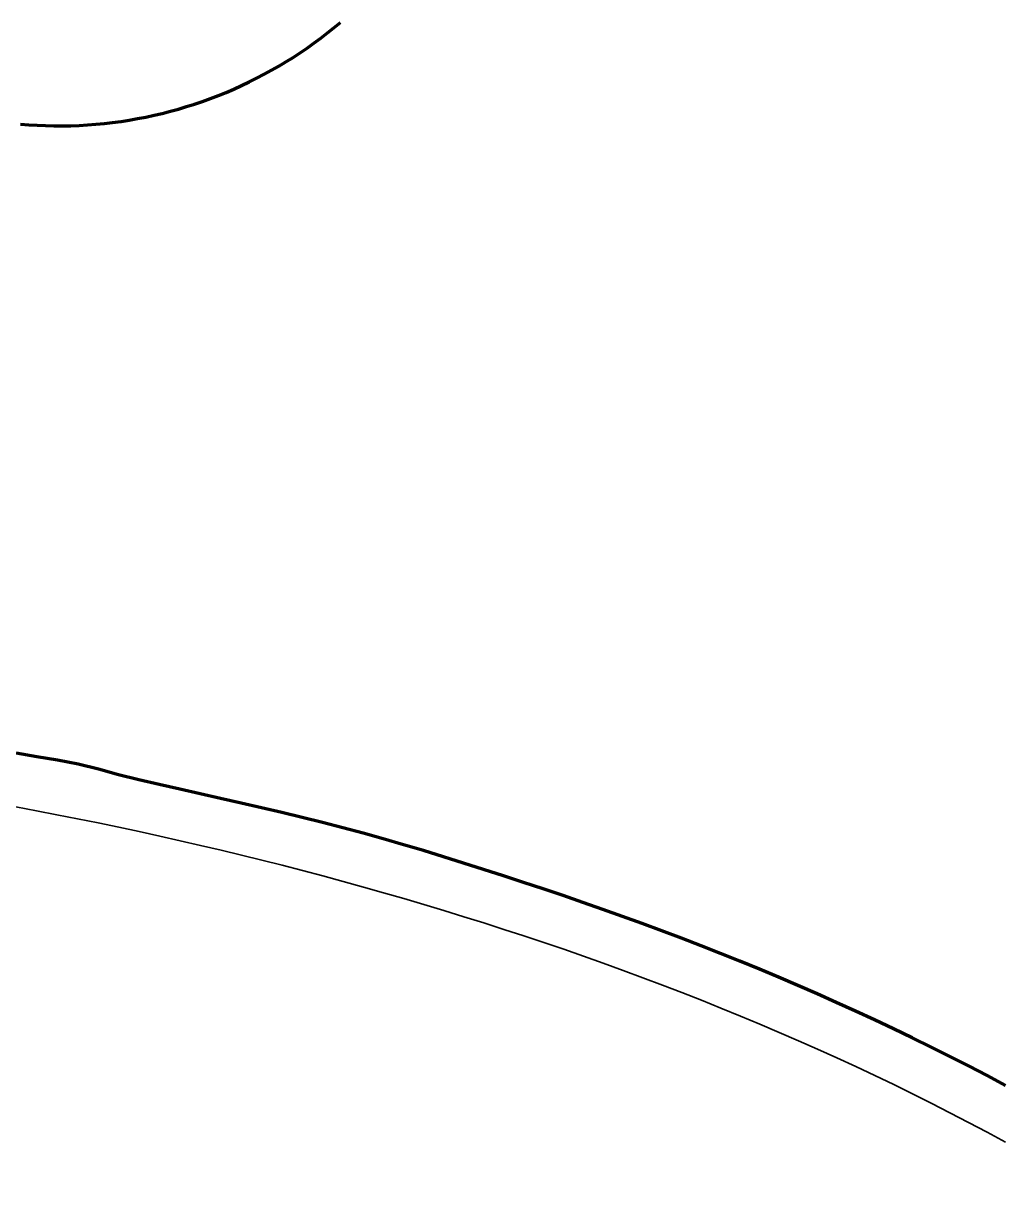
# Model space of a CAD drawing. Header units: millimetres. Extents: x 0 to 2382, y 0 to 420.
# Drawn here: x 991.07 to 1014.41, y 279.27 to 307.2 of the extents above; entities that cross this region are included whole.
import ezdxf

# ---------------------------------------------------------------- set-up
doc = ezdxf.new("R2010")
doc.units = ezdxf.units.MM
doc.linetypes.add('IRAM-E-TRAZOS', pattern=[5, 4, -1])
for name, color, linetype, lineweight in [('01-VISIBLE', 7, 'CONTINUOUS', 70), ('02-OCULTA', 4, 'IRAM-E-TRAZOS', 35), ('08-FINA', 5, 'CONTINUOUS', 18)]:
    doc.layers.add(name, color=color, linetype=linetype, lineweight=lineweight)

msp = doc.modelspace()

# ---------------------------------------------------------------- linework, layer by layer
at = {"layer": '01-VISIBLE'}
for points in [[(991, 304.786), (991.2, 304.77), (991.401, 304.758), (991.601, 304.75), (991.802, 304.746), (992.003, 304.745), (992.204, 304.749), (992.405, 304.756), (992.606, 304.768), (992.807, 304.783), (993.007, 304.802), (993.206, 304.825), (993.406, 304.852), (993.604, 304.883), (993.802, 304.917), (994, 304.956), (994.196, 304.998), (994.392, 305.044), (994.587, 305.094), (994.78, 305.147), (994.973, 305.204), (995.165, 305.265), (995.355, 305.33), (995.544, 305.398), (995.732, 305.47), (995.918, 305.546), (996.103, 305.625), (996.286, 305.707), (996.468, 305.794), (996.648, 305.883), (996.826, 305.977), (997.002, 306.073), (997.176, 306.173), (997.349, 306.276), (997.519, 306.383), (997.688, 306.493), (997.854, 306.606), (998.018, 306.723), (998.179, 306.842), (998.339, 306.965), (998.496, 307.09), (998.65, 307.219)], [(1014.55, 281.807), (1014.108, 282.041), (1013.663, 282.272), (1013.217, 282.499), (1012.768, 282.723), (1012.319, 282.943), (1011.867, 283.16), (1011.414, 283.373), (1010.959, 283.583), (1010.503, 283.79), (1010.045, 283.993), (1009.586, 284.194), (1009.125, 284.391), (1008.664, 284.585), (1008.2, 284.775), (1007.736, 284.962), (1007.27, 285.146), (1006.802, 285.326), (1006.334, 285.503), (1005.864, 285.677), (1005.393, 285.848), (1004.921, 286.015), (1004.448, 286.18), (1003.974, 286.343), (1003.499, 286.503), (1003.024, 286.661), (1002.548, 286.817), (1002.071, 286.971), (1001.594, 287.123), (1001.116, 287.272), (1000.637, 287.419), (1000.157, 287.561), (999.675, 287.7), (999.193, 287.834), (998.709, 287.964), (998.224, 288.089), (997.738, 288.211), (997.251, 288.329), (996.764, 288.444), (996.276, 288.557), (995.787, 288.668), (995.299, 288.779), (994.81, 288.889), (994.321, 288.999), (993.833, 289.111), (993.346, 289.227), (992.866, 289.37), (992.38, 289.489), (991.887, 289.579), (991.394, 289.663), (990.899, 289.745)]]:
    msp.add_lwpolyline(points, dxfattribs=at)
at = {"layer": '02-OCULTA'}
msp.add_lwpolyline([(990.889, 288.464), (991.382, 288.372), (991.875, 288.277), (992.367, 288.18), (992.859, 288.08), (993.35, 287.978), (993.84, 287.873), (994.331, 287.766), (994.82, 287.656), (995.309, 287.543), (995.797, 287.428), (996.285, 287.311), (996.772, 287.19), (997.259, 287.068), (997.745, 286.942), (998.23, 286.814), (998.714, 286.683), (999.198, 286.549), (999.68, 286.413), (1000.163, 286.274), (1000.644, 286.132), (1001.124, 285.988), (1001.604, 285.84), (1002.082, 285.69), (1002.56, 285.537), (1003.037, 285.381), (1003.513, 285.222), (1003.988, 285.06), (1004.462, 284.895), (1004.934, 284.727), (1005.406, 284.556), (1005.877, 284.382), (1006.346, 284.205), (1006.814, 284.024), (1007.281, 283.841), (1007.747, 283.654), (1008.212, 283.465), (1008.675, 283.272), (1009.136, 283.075), (1009.597, 282.875), (1010.055, 282.672), (1010.513, 282.466), (1010.968, 282.256), (1011.422, 282.042), (1011.875, 281.825), (1012.325, 281.605), (1012.774, 281.38), (1013.221, 281.152), (1013.666, 280.921), (1014.109, 280.685), (1014.55, 280.446)], dxfattribs=at)
at = {"layer": '08-FINA'}
msp.add_circle((990.667, 325.75), 65.25, dxfattribs=at)

doc.saveas('drawing.dxf')
